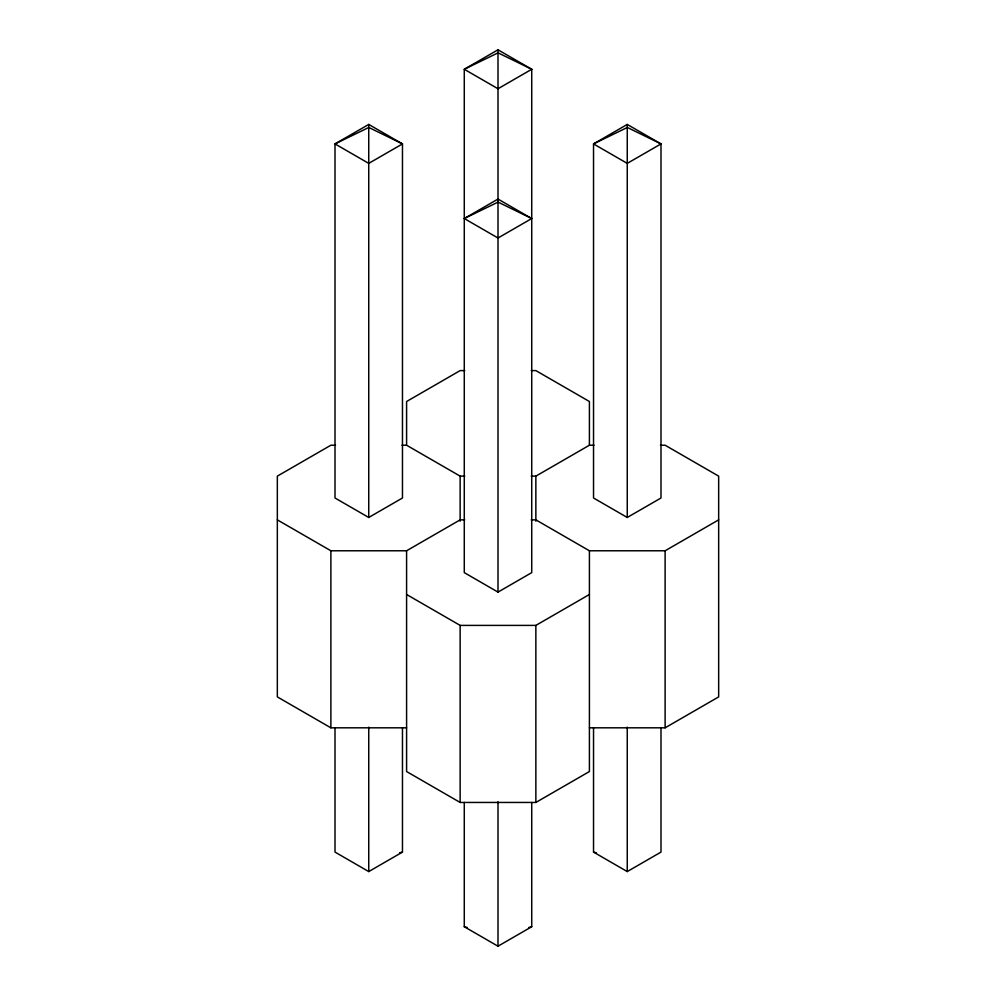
<?xml version="1.0" encoding="UTF-8"?>
<svg xmlns="http://www.w3.org/2000/svg" width="996" height="996" viewBox="0 0 996 996"><rect width="100%" height="100%" fill="white"/><g stroke="black" fill="none" stroke-linecap="round" stroke-linejoin="round"><path stroke-width="1.49" d="M368.744 124.425L335.005 143.91L335.005 498L368.744 517.472L402.471 498L402.471 143.91L368.744 124.425L368.744 517.472M498 49.8L464.273 69.272L464.273 572.625L498 592.11L531.727 572.625L531.727 69.272L498 49.8L498 592.11M464.273 218.535L498 199.063L531.727 218.535L498 238.007L464.273 218.535L498.062 202.101L531.727 218.535M627.256 124.425L593.529 143.91L593.529 498L627.256 517.472L660.995 498L660.995 143.91L627.256 124.425L627.256 517.472M277.336 519.862L330.884 550.776L406.592 550.776L460.14 519.862L464.771 519.862M531.229 476.138L535.86 476.138L589.408 445.224L594.039 445.224M406.592 594.488L460.14 625.401L535.86 625.401L589.408 594.488M531.229 519.862L535.86 519.862L589.408 550.776L665.116 550.776L718.664 519.862M335.005 727.852L335.005 852.09L368.744 871.575L402.471 852.09L402.471 727.852M406.592 550.776L406.592 771.539L460.14 802.452L535.86 802.452L589.408 771.539L589.408 550.776M589.408 727.815L665.116 727.815L718.664 696.901L718.664 476.138L665.116 445.224L660.485 445.224M464.273 802.477L464.273 926.728L498 946.2L531.727 926.728L531.727 802.477M593.529 727.852L593.529 852.09L627.256 871.575L660.995 852.09L660.995 727.852M399.558 852.837L402.471 852.09M528.814 927.475L531.727 926.728M464.771 370.599L460.14 370.599L406.592 401.513L406.592 445.224L460.14 476.138L464.771 476.138M531.229 370.599L535.86 370.599L589.408 401.513L589.408 445.224M335.515 445.224L330.884 445.224L277.336 476.138L277.336 696.901L330.884 727.815L406.592 727.815M401.961 445.224L406.592 445.224M593.529 852.09L596.48 852.837M464.273 926.728L467.224 927.475M665.116 550.776L665.116 727.815M627.256 727.142L627.256 871.575M535.86 476.138L535.86 521.182M535.86 625.401L535.86 802.452M498 801.768L498 946.2M460.14 476.138L460.14 521.182M460.14 625.401L460.14 802.452M368.744 727.142L368.744 871.575M330.884 550.776L330.884 727.815M402.471 143.91L368.744 163.381L335.005 143.91L368.806 127.463L402.471 143.91M531.727 69.272L498 88.756L464.273 69.272L498.062 52.838L531.727 69.272M660.995 143.91L627.256 163.381L593.529 143.91L627.331 127.463L660.995 143.91"/></g></svg>
